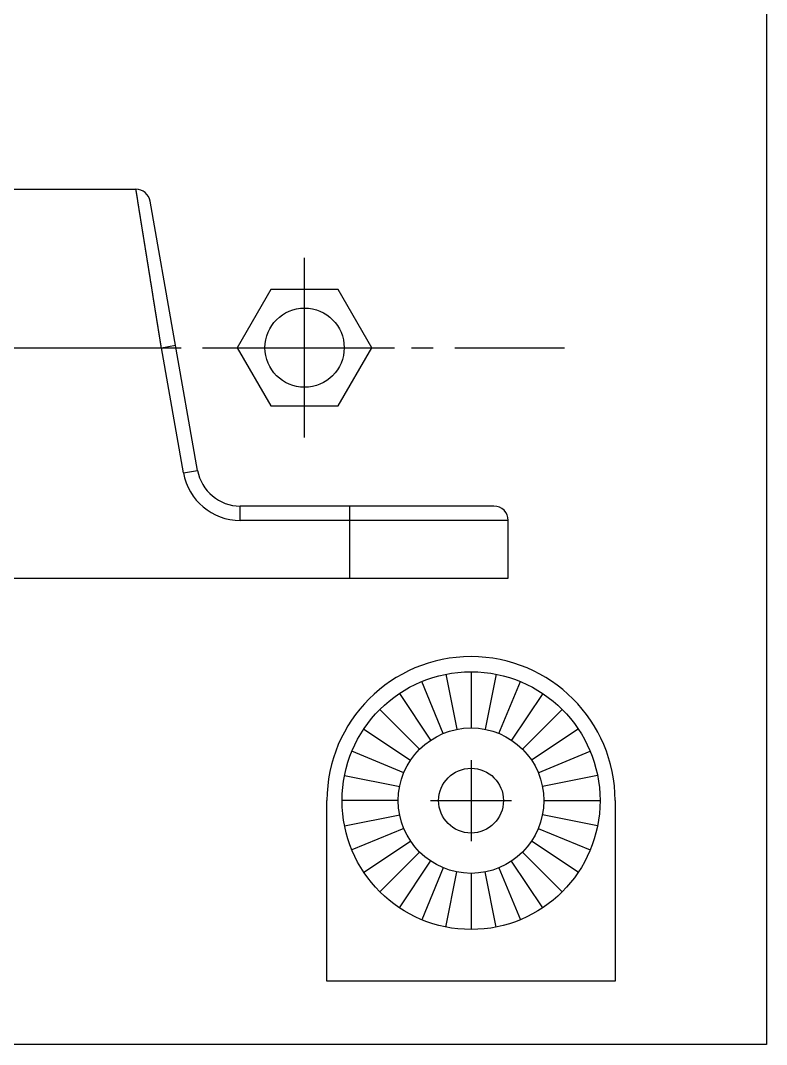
# Model space of a CAD drawing. Extents: x 78 to 520, y 41 to 313.
# Drawn here: x 467.8 to 519.5, y 163.9 to 235 of the extents above; entities that cross this region are included whole.
import ezdxf

# ---------------------------------------------------------------- set-up
doc = ezdxf.new("R2010")
doc.units = 0
doc.linetypes.add('CENTER', pattern=[17.5, 13, -1.5, 1.5, -1.5])
doc.layers.get('0').update_dxf_attribs({"linetype": 'CONTINUOUS'})
doc.layers.add('CENTER', color=1, linetype='CENTER')

msp = doc.modelspace()

# ---------------------------------------------------------------- linework, layer by layer
at = {"color": 7, "linetype": 'CONTINUOUS'}
for p, q in [((466.604, 223.272), (475.765, 223.272)), ((480.046, 203.751), (476.75, 222.446)), ((466.604, 212.272), (477.528, 212.272)), ((477.528, 212.272), (478.513, 212.446)), ((479.061, 203.578), (477.528, 212.272)), ((479.061, 203.578), (480.046, 203.751)), ((500.604, 201.272), (483, 201.272)), ((483, 200.272), (483, 201.272)), ((490.604, 196.272), (490.604, 201.272)), ((501.604, 200.272), (483, 200.272)), ((501.604, 196.272), (501.604, 200.272)), ((466.604, 196.272), (501.604, 196.272)), ((497.275, 189.59), (498.036, 185.765)), ((499.021, 189.762), (499.021, 185.862)), ((500.767, 189.59), (500.006, 185.765)), ((497.088, 185.478), (495.596, 189.081)), ((500.954, 185.478), (502.446, 189.081)), ((494.049, 188.254), (496.215, 185.011)), ((503.993, 188.254), (501.827, 185.011)), ((495.45, 184.383), (492.692, 187.141)), ((502.592, 184.383), (505.35, 187.141)), ((491.579, 185.785), (494.822, 183.618)), ((506.463, 185.785), (503.22, 183.618)), ((494.355, 182.745), (490.752, 184.237)), ((503.687, 182.745), (507.29, 184.237)), ((490.243, 182.558), (494.068, 181.797)), ((507.799, 182.558), (503.974, 181.797)), ((489.021, 168.277), (489.021, 180.812)), ((493.971, 180.812), (490.071, 180.812)), ((504.071, 180.812), (507.971, 180.812)), ((509.021, 180.812), (509.021, 168.277)), ((490.243, 179.066), (494.068, 179.827)), ((507.799, 179.066), (503.974, 179.827)), ((494.355, 178.88), (490.752, 177.387)), ((503.687, 178.88), (507.29, 177.387)), ((491.579, 175.84), (494.822, 178.007)), ((506.463, 175.84), (503.22, 178.007)), ((495.45, 177.241), (492.692, 174.484)), ((502.592, 177.241), (505.35, 174.484)), ((494.049, 173.371), (496.215, 176.613)), ((503.993, 173.371), (501.827, 176.613)), ((497.088, 176.147), (495.596, 172.544)), ((497.275, 172.034), (498.036, 175.859)), ((499.021, 175.762), (499.021, 171.862)), ((500.767, 172.034), (500.006, 175.859)), ((500.954, 176.147), (502.446, 172.544)), ((509.021, 168.277), (489.021, 168.277))]:
    msp.add_line(p, q, dxfattribs=at)
msp.add_lwpolyline([(404.708, 297.57), (519.526, 297.57), (519.526, 163.873), (404.708, 163.873)], close=True, dxfattribs=at)
msp.add_lwpolyline([(485.128, 216.322), (482.79, 212.272), (485.128, 208.222), (489.805, 208.222), (492.143, 212.272), (489.805, 216.322)], close=True)
at = {"color": 7}
msp.add_polyline3d([(477.528, 212.272, 0), (477.523, 212.301, 0), (477.518, 212.33, 0), (477.514, 212.358, 0), (477.509, 212.387, 0), (477.505, 212.416, 0), (477.5, 212.444, 0), (477.495, 212.473, 0), (477.491, 212.502, 0), (477.486, 212.531, 0), (477.482, 212.559, 0), (477.477, 212.588, 0), (477.472, 212.617, 0), (477.468, 212.645, 0), (477.463, 212.674, 0), (477.459, 212.703, 0), (477.454, 212.732, 0), (477.449, 212.76, 0), (477.445, 212.789, 0), (477.44, 212.818, 0), (477.436, 212.847, 0), (477.431, 212.875, 0), (477.426, 212.904, 0), (477.422, 212.933, 0), (477.417, 212.961, 0), (477.413, 212.99, 0), (477.408, 213.019, 0), (477.403, 213.048, 0), (477.399, 213.076, 0), (477.394, 213.105, 0), (477.39, 213.134, 0), (477.385, 213.162, 0), (477.38, 213.191, 0), (477.376, 213.22, 0), (477.371, 213.249, 0), (477.367, 213.277, 0), (477.362, 213.306, 0), (477.357, 213.335, 0), (477.353, 213.363, 0), (477.348, 213.392, 0), (477.344, 213.421, 0), (477.339, 213.45, 0), (477.334, 213.478, 0), (477.33, 213.507, 0), (477.325, 213.536, 0), (477.321, 213.565, 0), (477.316, 213.593, 0), (477.311, 213.622, 0), (477.307, 213.651, 0), (477.302, 213.679, 0), (477.298, 213.708, 0), (477.293, 213.737, 0), (477.288, 213.766, 0), (477.284, 213.794, 0), (477.279, 213.823, 0), (477.274, 213.852, 0), (477.27, 213.88, 0), (477.265, 213.909, 0), (477.261, 213.938, 0), (477.256, 213.967, 0), (477.251, 213.995, 0), (477.247, 214.024, 0), (477.242, 214.053, 0), (477.238, 214.081, 0), (477.233, 214.11, 0), (477.228, 214.139, 0), (477.224, 214.168, 0), (477.219, 214.196, 0), (477.215, 214.225, 0), (477.21, 214.254, 0), (477.205, 214.283, 0), (477.201, 214.311, 0), (477.196, 214.34, 0), (477.192, 214.369, 0), (477.187, 214.397, 0), (477.182, 214.426, 0), (477.178, 214.455, 0), (477.173, 214.484, 0), (477.169, 214.512, 0), (477.164, 214.541, 0), (477.159, 214.57, 0), (477.155, 214.598, 0), (477.15, 214.627, 0), (477.146, 214.656, 0), (477.141, 214.685, 0), (477.136, 214.713, 0), (477.132, 214.742, 0), (477.127, 214.771, 0), (477.123, 214.8, 0), (477.118, 214.828, 0), (477.113, 214.857, 0), (477.109, 214.886, 0), (477.104, 214.914, 0), (477.1, 214.943, 0), (477.095, 214.972, 0), (477.09, 215.001, 0), (477.086, 215.029, 0), (477.081, 215.058, 0), (477.077, 215.087, 0), (477.072, 215.115, 0), (477.067, 215.144, 0), (477.063, 215.173, 0), (477.058, 215.202, 0), (477.054, 215.23, 0), (477.049, 215.259, 0), (477.044, 215.288, 0), (477.04, 215.316, 0), (477.035, 215.345, 0), (477.03, 215.374, 0), (477.026, 215.403, 0), (477.021, 215.431, 0), (477.017, 215.46, 0), (477.012, 215.489, 0), (477.007, 215.518, 0), (477.003, 215.546, 0), (476.998, 215.575, 0), (476.994, 215.604, 0), (476.989, 215.632, 0), (476.984, 215.661, 0), (476.98, 215.69, 0), (476.975, 215.719, 0), (476.971, 215.747, 0), (476.966, 215.776, 0), (476.961, 215.805, 0), (476.957, 215.833, 0), (476.952, 215.862, 0), (476.948, 215.891, 0), (476.943, 215.92, 0), (476.938, 215.948, 0), (476.934, 215.977, 0), (476.929, 216.006, 0), (476.925, 216.034, 0), (476.92, 216.063, 0), (476.915, 216.092, 0), (476.911, 216.121, 0), (476.906, 216.149, 0), (476.902, 216.178, 0), (476.897, 216.207, 0), (476.892, 216.236, 0), (476.888, 216.264, 0), (476.883, 216.293, 0), (476.879, 216.322, 0), (476.874, 216.35, 0), (476.869, 216.379, 0), (476.865, 216.408, 0), (476.86, 216.437, 0), (476.856, 216.465, 0), (476.851, 216.494, 0), (476.846, 216.523, 0), (476.842, 216.551, 0), (476.837, 216.58, 0), (476.833, 216.609, 0), (476.828, 216.638, 0), (476.823, 216.666, 0), (476.819, 216.695, 0), (476.814, 216.724, 0), (476.81, 216.753, 0), (476.805, 216.781, 0), (476.8, 216.81, 0), (476.796, 216.839, 0), (476.791, 216.867, 0), (476.786, 216.896, 0), (476.782, 216.925, 0), (476.777, 216.954, 0), (476.773, 216.982, 0), (476.768, 217.011, 0), (476.763, 217.04, 0), (476.759, 217.068, 0), (476.754, 217.097, 0), (476.75, 217.126, 0), (476.745, 217.155, 0), (476.74, 217.183, 0), (476.736, 217.212, 0), (476.731, 217.241, 0), (476.727, 217.269, 0), (476.722, 217.298, 0), (476.717, 217.327, 0), (476.713, 217.356, 0), (476.708, 217.384, 0), (476.704, 217.413, 0), (476.699, 217.442, 0), (476.694, 217.471, 0), (476.69, 217.499, 0), (476.685, 217.528, 0), (476.681, 217.557, 0), (476.676, 217.585, 0), (476.671, 217.614, 0), (476.667, 217.643, 0), (476.662, 217.672, 0), (476.658, 217.7, 0), (476.653, 217.729, 0), (476.648, 217.758, 0), (476.644, 217.786, 0), (476.639, 217.815, 0), (476.635, 217.844, 0), (476.63, 217.873, 0), (476.625, 217.901, 0), (476.621, 217.93, 0), (476.616, 217.959, 0), (476.612, 217.987, 0), (476.607, 218.016, 0), (476.602, 218.045, 0), (476.598, 218.074, 0), (476.593, 218.102, 0), (476.589, 218.131, 0), (476.584, 218.16, 0), (476.579, 218.189, 0), (476.575, 218.217, 0), (476.57, 218.246, 0), (476.565, 218.275, 0), (476.561, 218.303, 0), (476.556, 218.332, 0), (476.552, 218.361, 0), (476.547, 218.39, 0), (476.542, 218.418, 0), (476.538, 218.447, 0), (476.533, 218.476, 0), (476.529, 218.504, 0), (476.524, 218.533, 0), (476.519, 218.562, 0), (476.515, 218.591, 0), (476.51, 218.619, 0), (476.506, 218.648, 0), (476.501, 218.677, 0), (476.496, 218.706, 0), (476.492, 218.734, 0), (476.487, 218.763, 0), (476.483, 218.792, 0), (476.478, 218.82, 0), (476.473, 218.849, 0), (476.469, 218.878, 0), (476.464, 218.907, 0), (476.46, 218.935, 0), (476.455, 218.964, 0), (476.45, 218.993, 0), (476.446, 219.021, 0), (476.441, 219.05, 0), (476.437, 219.079, 0), (476.432, 219.108, 0), (476.427, 219.136, 0), (476.423, 219.165, 0), (476.418, 219.194, 0), (476.414, 219.222, 0), (476.409, 219.251, 0), (476.404, 219.28, 0), (476.4, 219.309, 0), (476.395, 219.337, 0), (476.391, 219.366, 0), (476.386, 219.395, 0), (476.381, 219.424, 0), (476.377, 219.452, 0), (476.372, 219.481, 0), (476.368, 219.51, 0), (476.363, 219.538, 0), (476.358, 219.567, 0), (476.354, 219.596, 0), (476.349, 219.625, 0), (476.345, 219.653, 0), (476.34, 219.682, 0), (476.335, 219.711, 0), (476.331, 219.739, 0), (476.326, 219.768, 0), (476.321, 219.797, 0), (476.317, 219.826, 0), (476.312, 219.854, 0), (476.308, 219.883, 0), (476.303, 219.912, 0), (476.298, 219.94, 0), (476.294, 219.969, 0), (476.289, 219.998, 0), (476.285, 220.027, 0), (476.28, 220.055, 0), (476.275, 220.084, 0), (476.271, 220.113, 0), (476.266, 220.142, 0), (476.262, 220.17, 0), (476.257, 220.199, 0), (476.252, 220.228, 0), (476.248, 220.256, 0), (476.243, 220.285, 0), (476.239, 220.314, 0), (476.234, 220.343, 0), (476.229, 220.371, 0), (476.225, 220.4, 0), (476.22, 220.429, 0), (476.216, 220.457, 0), (476.211, 220.486, 0), (476.206, 220.515, 0), (476.202, 220.544, 0), (476.197, 220.572, 0), (476.193, 220.601, 0), (476.188, 220.63, 0), (476.183, 220.659, 0), (476.179, 220.687, 0), (476.174, 220.716, 0), (476.17, 220.745, 0), (476.165, 220.773, 0), (476.16, 220.802, 0), (476.156, 220.831, 0), (476.151, 220.86, 0), (476.147, 220.888, 0), (476.142, 220.917, 0), (476.137, 220.946, 0), (476.133, 220.974, 0), (476.128, 221.003, 0), (476.124, 221.032, 0), (476.119, 221.061, 0), (476.114, 221.089, 0), (476.11, 221.118, 0), (476.105, 221.147, 0), (476.101, 221.175, 0), (476.096, 221.204, 0), (476.091, 221.233, 0), (476.087, 221.262, 0), (476.082, 221.29, 0), (476.077, 221.319, 0), (476.073, 221.348, 0), (476.068, 221.377, 0), (476.064, 221.405, 0), (476.059, 221.434, 0), (476.054, 221.463, 0), (476.05, 221.491, 0), (476.045, 221.52, 0), (476.041, 221.549, 0), (476.036, 221.578, 0), (476.031, 221.606, 0), (476.027, 221.635, 0), (476.022, 221.664, 0), (476.018, 221.692, 0), (476.013, 221.721, 0), (476.008, 221.75, 0), (476.004, 221.779, 0), (475.999, 221.807, 0), (475.995, 221.836, 0), (475.99, 221.865, 0), (475.985, 221.894, 0), (475.981, 221.922, 0), (475.976, 221.951, 0), (475.972, 221.98, 0), (475.967, 222.008, 0), (475.962, 222.037, 0), (475.958, 222.066, 0), (475.953, 222.095, 0), (475.949, 222.123, 0), (475.944, 222.152, 0), (475.939, 222.181, 0), (475.935, 222.209, 0), (475.93, 222.238, 0), (475.926, 222.267, 0), (475.921, 222.296, 0), (475.916, 222.324, 0), (475.912, 222.353, 0), (475.907, 222.382, 0), (475.903, 222.41, 0), (475.898, 222.439, 0), (475.893, 222.468, 0), (475.889, 222.497, 0), (475.884, 222.525, 0), (475.88, 222.554, 0), (475.875, 222.583, 0), (475.87, 222.612, 0), (475.866, 222.64, 0), (475.861, 222.669, 0), (475.857, 222.698, 0), (475.852, 222.726, 0), (475.847, 222.755, 0), (475.843, 222.784, 0), (475.838, 222.813, 0), (475.833, 222.841, 0), (475.829, 222.87, 0), (475.824, 222.899, 0), (475.82, 222.927, 0), (475.815, 222.956, 0), (475.81, 222.985, 0), (475.806, 223.014, 0), (475.801, 223.042, 0), (475.797, 223.071, 0), (475.792, 223.1, 0), (475.787, 223.128, 0), (475.783, 223.157, 0), (475.778, 223.186, 0), (475.774, 223.215, 0), (475.769, 223.243, 0), (475.764, 223.272, 0)], dxfattribs=at)
at = {"color": 7, "linetype": 'CONTINUOUS'}
for centre, radius in [((487.466, 212.272), 2.75), ((499.021, 180.812), 8.95), ((499.021, 180.812), 5.05), ((499.021, 180.812), 2.25)]:
    msp.add_circle(centre, radius, dxfattribs=at)
for centre, radius, start, end in [((475.765, 222.272), 1, 10, 90), ((483, 204.272), 4, 190, 270), ((483, 204.272), 3, 190, 270), ((500.604, 200.272), 1, 0, 90), ((499.021, 180.812), 10, 0, 180)]:
    msp.add_arc(centre, radius, start, end, dxfattribs=at)
at = {"layer": 'CENTER', "color": 1, "linetype": 'CENTER'}
for p, q in [((487.467, 206.037), (487.467, 218.507)), ((410.392, 212.272), (505.497, 212.272)), ((481.231, 212.272), (493.702, 212.272)), ((481.231, 212.272), (493.702, 212.272)), ((489.989, 212.272), (491.989, 212.272)), ((499.021, 183.625), (499.021, 178)), ((496.209, 180.812), (501.834, 180.812))]:
    msp.add_line(p, q, dxfattribs=at)

doc.saveas('drawing.dxf')
